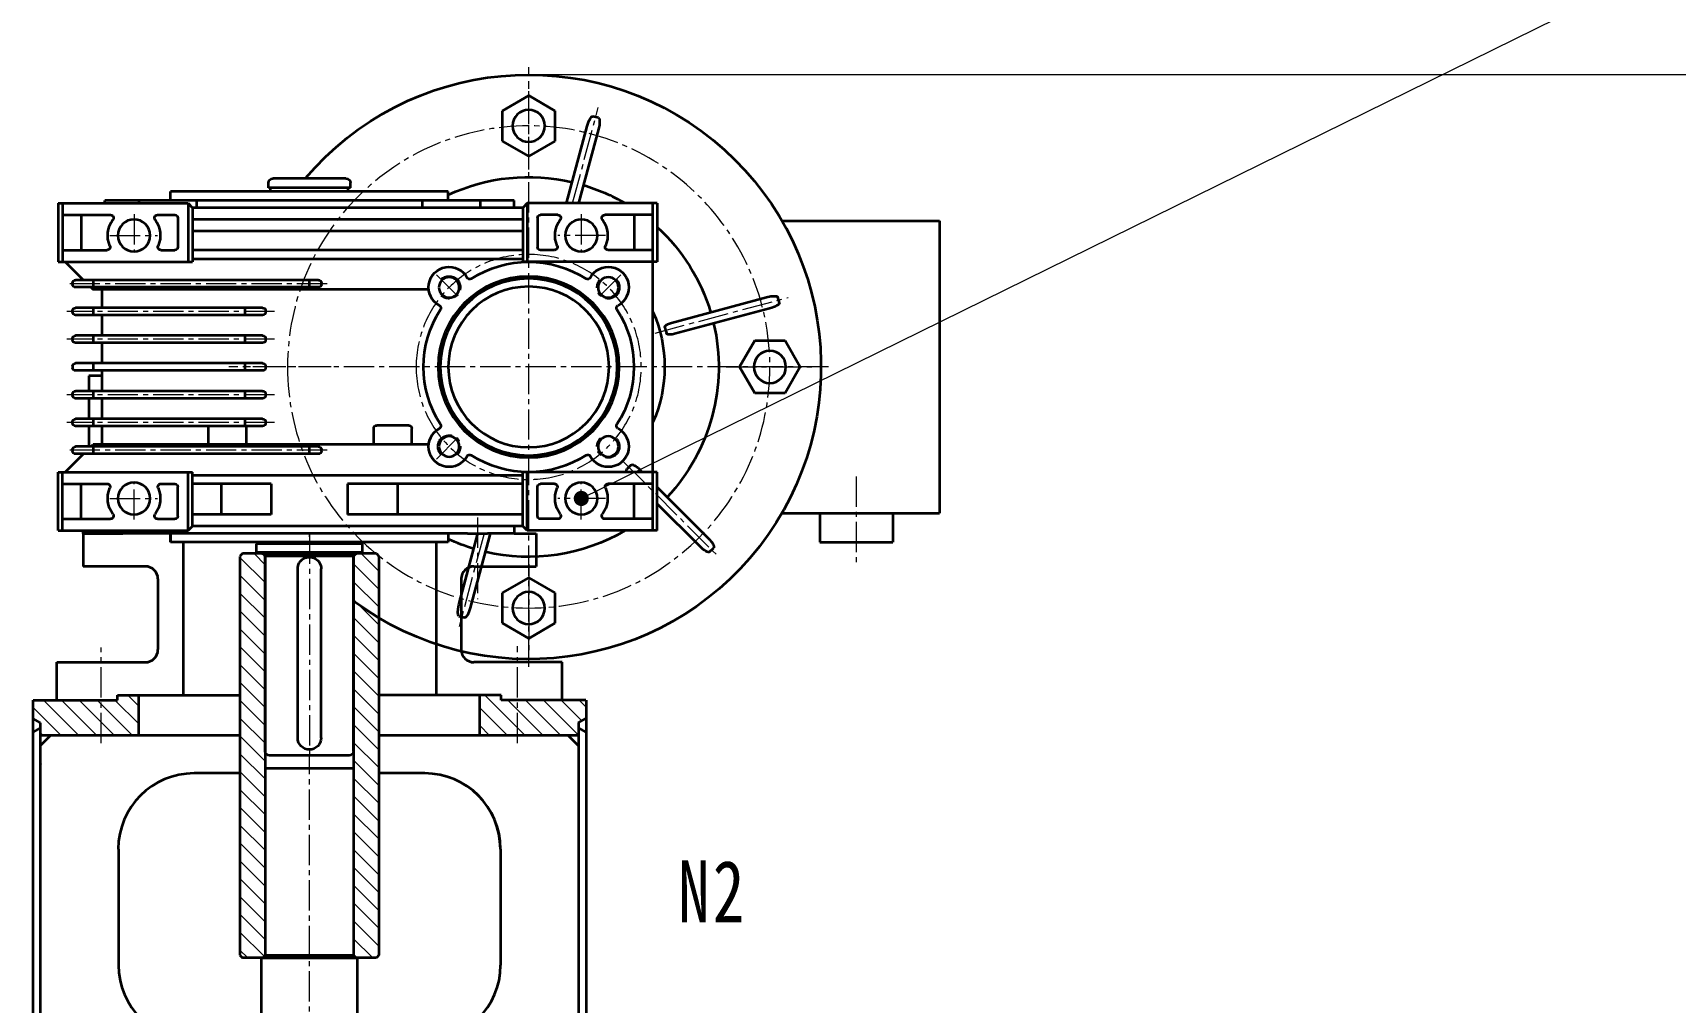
# Model space of a CAD drawing. Header units: millimetres. Extents: x -1782 to 1782, y -2523 to 2523.
# Drawn here: x -676 to -25, y 1662 to 2046 of the extents above; entities that cross this region are included whole.
import ezdxf

# ---------------------------------------------------------------- set-up
doc = ezdxf.new("R2010")
doc.units = ezdxf.units.MM
doc.linetypes.add('点画线', pattern=[18, 12, -2, 2, -2])
doc.layers.get('0').update_dxf_attribs({"lineweight": 35})
for name, color, linetype, lineweight in [('EB0', 7, 'Continuous', 35), ('中心线层', 1, '点画线', 18), ('剖面线层', 4, 'Continuous', 18), ('尺寸线层', 3, 'Continuous', 18), ('粗实线层', 7, 'Continuous', 35), ('细实线层', 4, 'Continuous', 18)]:
    doc.layers.add(name, color=color, linetype=linetype, lineweight=lineweight)
doc.styles.add('标准', font='', dxfattribs={"width": 0.667})
doc.styles.get('标准').set_extended_font_data('宋体')
doc.dimstyles.new('标准', dxfattribs={"dimscale": 6, "dimtxt": 3.5, "dimasz": 4, "dimexe": 2, "dimexo": 0, "dimtad": 1, "dimdsep": 46, "dimtxsty": '标准', "dimblk": '_CAXARROW', "dimcen": 0, "dimdle": 6, "dimazin": 2, "dimtfac": 0.707107, "dimtdec": 3, "dimtmove": 2, "dimatfit": 3, "dimfxl": 1, "dimfrac": 2, "dimtolj": 1, "dimarcsym": 1})
pattern_1 = [(135, (0, 0), (-3.535534, -3.535534), [])]

# ---------------------------------------------------------------- blocks, each defined once
blk = doc.blocks.new('*X9')
at = {"layer": '尺寸线层', "linetype": 'Continuous'}
for points in [[(175.83, 2029.65), (172.83, 2005.65), (178.83, 2005.65)], [(175.83, -559.64), (172.83, -535.64), (178.83, -535.64)]]:
    blk.add_hatch(color=0, dxfattribs=at).paths.add_polyline_path(points, flags=0)
at = {"layer": '尺寸线层', "color": 0, "linetype": 'Continuous'}
for p, q in [((-479.43, 2029.65), (187.83, 2029.65)), ((175.83, -559.64), (175.83, 2029.65)), ((-101.23, -559.64), (187.83, -559.64))]:
    blk.add_line(p, q, dxfattribs=at)
at = {"layer": '尺寸线层', "color": 0, "insert": (161.46, 735.01), "char_height": 21, "width": 123.199, "attachment_point": 5, "rotation": 90, "line_spacing_factor": 1.15057, "style": '标准'}
blk.add_mtext('\\T1.1;～2589', dxfattribs=at)
blk = doc.blocks.new('_CAXARROW')
blk.add_hatch(color=0).paths.add_polyline_path([(0, 0), (-1, 0.125), (-1, -0.125)], flags=0)
blk = doc.blocks.new('1_2')
at = {"layer": 'EB0'}
for p, q in [((0, 107.56), (-10.42, 101.54)), ((10.42, 101.54), (0, 107.56)), ((-27.64, 98.68), (-25.4, 99.28)), ((-10.42, 101.54), (-10.42, 89.51)), ((10.42, 89.51), (10.42, 101.54)), ((-27.64, 94.22), (-19.77, 64.84)), ((-14.98, 64.84), (-23.17, 95.42)), ((-10.42, 89.51), (0, 83.49)), ((0, 83.49), (10.42, 89.51)), ((5.79, 66), (167.89, 66)), ((5.79, 63.11), (5.79, 66)), ((19.22, 66), (19.22, 63.11)), ((31.84, 69.47), (141.84, 69.47)), ((31.84, 66), (31.84, 69.47)), ((42.15, 66), (42.15, 63.11)), ((131.54, 66), (131.54, 63.11)), ((141.84, 66), (141.84, 69.47)), ((154.46, 66), (154.46, 64.84)), ((167.89, 64.84), (167.89, 66)), ((-50.94, 64.84), (-50.94, 41.68)), ((-50.94, 64.84), (0.58, 64.84)), ((-49.21, -64.84), (-49.21, 64.84)), ((-49.21, 60.21), (-30.1, 60.21)), ((-41.8, 60.21), (-41.8, 46.32)), ((-11.57, 60.21), (-4.63, 60.21)), ((-3.47, 59.05), (-3.47, 47.47)), ((0.58, 64.84), (0.58, 41.68)), ((0.58, 64.84), (2.32, 63.11)), ((2.32, 63.11), (133.16, 63.11)), ((2.32, 63.11), (2.32, 41.68)), ((134.9, 64.84), (133.16, 63.11)), ((133.16, 63.11), (133.16, 41.68)), ((186.42, 64.84), (134.9, 64.84)), ((134.9, 64.84), (134.9, 41.68)), ((138.95, 59.05), (138.95, 47.47)), ((147.05, 60.21), (140.11, 60.21)), ((184.69, 60.21), (165.58, 60.21)), ((177.28, 60.21), (177.28, 46.32)), ((184.69, 64.84), (184.69, 41.68)), ((186.42, 64.84), (186.42, 41.68)), ((-162.68, 57.89), (-162.68, -57.89)), ((-100.28, 57.89), (-162.68, 57.89)), ((2.32, 58.47), (133.16, 58.47)), ((2.32, 53.84), (133.16, 53.84)), ((-49.21, 46.32), (-31.45, 46.32)), ((-10.22, 46.32), (-4.63, 46.32)), ((2.32, 46.32), (133.16, 46.32)), ((145.7, 46.32), (140.11, 46.32)), ((184.69, 46.32), (166.93, 46.32)), ((-50.94, 41.68), (2.32, 41.68)), ((133.16, 42.84), (2.32, 42.84)), ((186.42, 41.68), (133.16, 41.68)), ((183.53, 41.68), (176.29, 34.45)), ((82.12, 32.71), (82.12, 33.29)), ((83.28, 34.45), (179.47, 34.45)), ((86.84, 31.55), (86.84, 34.45)), ((172.53, 34.45), (172.53, 31.55)), ((180.63, 33.29), (180.63, 32.71)), ((-99.28, 25.4), (-98.68, 27.64)), ((-56.5, 17.54), (-94.22, 27.64)), ((39.58, 30.68), (172.53, 30.68)), ((83.28, 31.55), (179.47, 31.55)), ((169.05, 30.68), (169.05, 23.45)), ((173.4, 31.55), (172.53, 30.68)), ((-95.42, 23.17), (-57.69, 13.06)), ((104.21, 22.29), (104.21, 21.71)), ((105.37, 23.45), (179.47, 23.45)), ((105.37, 20.55), (179.47, 20.55)), ((112.32, 20.55), (112.32, 23.45)), ((169.05, 20.55), (169.05, 12.45)), ((172.53, 23.45), (172.53, 20.55)), ((180.63, 22.29), (180.63, 21.71)), ((-101.54, 10.42), (-107.56, 0)), ((-89.51, 10.42), (-101.54, 10.42)), ((-83.49, 0), (-89.51, 10.42)), ((104.21, 11.29), (104.21, 10.71)), ((105.37, 12.45), (179.47, 12.45)), ((105.37, 9.55), (179.47, 9.55)), ((112.32, 9.55), (112.32, 12.45)), ((169.05, 9.55), (169.05, 1.45)), ((172.53, 12.45), (172.53, 9.55)), ((180.63, 11.29), (180.63, 10.71)), ((-107.56, 0), (-101.54, -10.42)), ((-89.51, -10.42), (-83.49, 0)), ((104.21, 0.29), (104.21, -0.29)), ((105.37, 1.45), (179.47, 1.45)), ((112.32, -1.45), (112.32, 1.45)), ((172.53, 1.45), (172.53, -1.45)), ((180.63, 0.29), (180.63, -0.29)), ((105.37, -1.45), (179.47, -1.45)), ((169.05, -1.45), (169.05, -9.55)), ((169.05, -3.47), (174.26, -3.47)), ((174.26, -3.47), (174.26, -9.55)), ((-101.54, -10.42), (-89.51, -10.42)), ((104.21, -10.71), (104.21, -11.29)), ((105.37, -9.55), (179.47, -9.55)), ((105.37, -12.45), (179.47, -12.45)), ((112.32, -12.45), (112.32, -9.55)), ((169.05, -12.45), (169.05, -20.55)), ((172.53, -9.55), (172.53, -12.45)), ((174.26, -12.45), (174.26, -20.55)), ((180.63, -10.71), (180.63, -11.29)), ((46.32, -30.68), (46.32, -24.32)), ((47.47, -23.16), (60.21, -23.16)), ((61.37, -30.68), (61.37, -24.03)), ((104.21, -21.71), (104.21, -22.29)), ((105.37, -20.55), (179.47, -20.55)), ((105.37, -23.45), (179.47, -23.45)), ((111.88, -23.45), (111.88, -30.68)), ((112.32, -23.45), (112.32, -20.55)), ((126.94, -23.45), (126.94, -30.68)), ((169.05, -23.45), (169.05, -30.68)), ((172.53, -20.55), (172.53, -23.45)), ((174.26, -23.45), (174.26, -31.55)), ((180.63, -21.71), (180.63, -22.29)), ((39.58, -30.68), (172.53, -30.68)), ((83.28, -31.55), (179.47, -31.55)), ((86.84, -34.45), (86.84, -31.55)), ((173.4, -31.55), (172.53, -30.68)), ((172.53, -31.55), (172.53, -34.45)), ((82.12, -33.29), (82.12, -32.71)), ((83.28, -34.45), (179.47, -34.45)), ((183.53, -41.68), (176.29, -34.45)), ((180.63, -32.71), (180.63, -33.29)), ((-50.94, -64.84), (-50.94, -41.68)), ((-50.94, -41.68), (2.32, -41.68)), ((-43.43, -40.16), (-44.96, -41.68)), ((0.58, -64.84), (0.58, -41.68)), ((2.32, -63.11), (2.32, -41.68)), ((133.16, -42.84), (2.32, -42.84)), ((11.19, -42.96), (8.68, -42.96)), ((186.42, -41.68), (133.16, -41.68)), ((133.16, -63.11), (133.16, -41.68)), ((134.9, -64.84), (134.9, -41.68)), ((184.69, -64.84), (184.69, -41.68)), ((186.42, -64.84), (186.42, -41.68)), ((-50.94, -47.67), (-71.05, -67.77)), ((-49.21, -46.32), (-31.45, -46.32)), ((-41.8, -60.21), (-41.8, -46.32)), ((-10.22, -46.32), (-4.63, -46.32)), ((-3.47, -59.05), (-3.47, -47.47)), ((2.32, -46.32), (71.75, -46.32)), ((51.91, -46.32), (51.91, -58.47)), ((71.75, -46.32), (71.75, -58.47)), ((101.94, -46.32), (133.16, -46.32)), ((101.94, -46.32), (101.94, -58.47)), ((121.77, -46.32), (121.77, -58.47)), ((138.95, -59.05), (138.95, -47.47)), ((145.7, -46.32), (140.11, -46.32)), ((184.69, -46.32), (166.93, -46.32)), ((177.28, -60.21), (177.28, -46.32)), ((-100.28, -57.89), (-162.68, -57.89)), ((-144.22, -57.89), (-144.22, -69.47)), ((-115.27, -57.89), (-115.27, -69.47)), ((-67.77, -71.05), (-50.94, -54.22)), ((2.32, -58.47), (71.75, -58.47)), ((101.94, -58.47), (133.16, -58.47)), ((-50.94, -64.84), (0.58, -64.84)), ((-49.21, -60.21), (-30.1, -60.21)), ((-11.57, -60.21), (-4.63, -60.21)), ((0.58, -64.84), (2.32, -63.11)), ((2.32, -63.11), (133.16, -63.11)), ((5.79, -63.11), (5.79, -66)), ((134.9, -64.84), (133.16, -63.11)), ((186.42, -64.84), (134.9, -64.84)), ((147.05, -60.21), (140.11, -60.21)), ((184.69, -60.21), (165.58, -60.21)), ((176.45, -66), (176.45, -64.84)), ((-115.27, -69.47), (-144.22, -69.47)), ((5.79, -66), (16.33, -66)), ((15.29, -66), (23.17, -95.42)), ((24.2, -66), (16.33, -66)), ((27.64, -94.22), (20.08, -66)), ((24.2, -66), (31.84, -66)), ((31.84, -66), (141.84, -66)), ((31.84, -66), (31.84, -69.47)), ((31.84, -69.47), (141.84, -69.47)), ((66.45, -69.47), (65.87, -70.05)), ((65.87, -70.05), (107.82, -70.05)), ((107.24, -69.47), (107.82, -70.05)), ((141.84, -66), (145.89, -66)), ((141.84, -69.47), (141.84, -66)), ((145.89, -66), (153.1, -66)), ((153.1, -66), (153.7, -66)), ((153.7, -66), (154.85, -66)), ((154.85, -66), (156.08, -66)), ((156.08, -66), (160.71, -66)), ((172.53, -66), (160.71, -66)), ((174.53, -66), (172.53, -66)), ((176.45, -66), (174.53, -66)), ((-71.64, -73.28), (-73.28, -71.64)), ((65.87, -73.39), (66.45, -73.97)), ((107.82, -73.39), (65.87, -73.39)), ((107.82, -73.39), (107.24, -73.97)), ((0, -83.49), (-10.42, -89.51)), ((10.42, -89.51), (0, -83.49)), ((-10.42, -89.51), (-10.42, -101.54)), ((10.42, -101.54), (10.42, -89.51)), ((-10.42, -101.54), (0, -107.56)), ((0, -107.56), (10.42, -101.54)), ((27.64, -98.68), (25.4, -99.28))]:
    blk.add_line(p, q, dxfattribs=at)
at = {"layer": 'EB0', "color": 7, "linetype": 'Continuous', "lineweight": 35}
for p, q in [((70.63, 70.98), (70.63, 72.95)), ((72.37, 74.68), (101.32, 74.68)), ((103.05, 70.98), (103.05, 72.95)), ((70.63, 70.98), (103.05, 70.98)), ((70.63, 69.47), (103.05, 69.47)), ((71.44, 69.47), (71.44, 70.98)), ((102.24, 69.47), (102.24, 70.98)), ((65.87, -73.39), (65.87, -70.05)), ((67.74, -69.47), (105.95, -69.47)), ((107.82, -73.39), (107.82, -70.05)), ((66.45, -73.97), (107.24, -73.97)), ((69.34, -152.24), (69.34, -75.13)), ((104.34, -152.24), (104.34, -75.13)), ((82.21, -147), (82.21, -79.95)), ((91.47, -147), (91.47, -79.95)), ((70.93, -153.97), (102.61, -153.97))]:
    blk.add_line(p, q, dxfattribs=at)
at = {"layer": 'EB0'}
for centre, radius in [((0, 95.53), 6.37), ((-20.84, 52.11), 6.37), ((156.32, 52.11), 6.37), ((0, 0), 35.89), ((0, 0), 35.89), ((-31.52, 31.52), 4.05), ((0, 0), 35.03), ((31.52, 31.52), 4.05), ((0, 0), 31.84), ((-95.53, 0), 6.37), ((-31.52, -31.52), 4.05), ((31.52, -31.52), 4.05), ((-20.84, -52.11), 6.37), ((156.32, -52.11), 6.37), ((0, -95.53), 6.37)]:
    blk.add_circle(centre, radius, dxfattribs=at)
for centre, radius, start, end in [((0, 0), 115.79, 40.16568, 306.78855), ((0, 0), 75.26, 106.76323, 120.51024), ((0, 0), 75.26, 64.971, 103.23677), ((72.37, 72.95), 1.74, 90, 180), ((101.32, 72.95), 1.74, 0, 90), ((-30.1, 59.05), 1.16, 323.12948, 90.00031), ((-11.57, 59.05), 1.16, 90.00023, 216.86944), ((-4.63, 59.05), 1.16, 0, 90), ((140.11, 59.05), 1.16, 90, 180), ((147.05, 59.05), 1.16, 323.13056, 89.99977), ((165.58, 59.05), 1.16, 89.99969, 216.87052), ((0, 0), 75.26, 132.60012, 163.23677), ((-20.84, 52.11), 10.42, 143.13006, 203.57817), ((-20.84, 52.11), 10.42, 336.42182, 36.86987), ((156.32, 52.11), 10.42, 143.13013, 203.57818), ((156.32, 52.11), 10.42, 336.42183, 36.86994), ((-31.45, 47.47), 1.16, 270.00012, 23.57792), ((-10.22, 47.47), 1.16, 156.42168, 270.00006), ((-4.63, 47.47), 1.16, 270, 0), ((140.11, 47.47), 1.16, 180, 270), ((145.7, 47.47), 1.16, 269.99994, 23.57832), ((166.93, 47.47), 1.16, 156.42208, 269.99988), ((-31.52, 31.52), 8.11, 28.27709, 241.72291), ((0, 0), 41.68, 56.95081, 123.04919), ((31.52, 31.52), 8.11, 298.27709, 151.72291), ((-23.36, 35.91), 1.16, 208.27709, 303.04919), ((23.36, 35.91), 1.16, 236.95081, 331.72291), ((83.28, 33.29), 1.16, 90, 180), ((83.28, 32.71), 1.16, 180, 270), ((179.47, 33.29), 1.16, 0, 90), ((179.47, 32.71), 1.16, 270, 360), ((0, 0), 53.84, 156.05209, 203.94791), ((0, 0), 41.68, 146.95081, 213.04919), ((-35.91, 23.36), 1.16, 326.95081, 61.72291), ((35.91, 23.36), 1.16, 118.27709, 213.04919), ((0, 0), 41.68, 326.95081, 33.04919), ((105.37, 22.29), 1.16, 90, 180), ((105.37, 21.71), 1.16, 180, 270), ((179.47, 22.29), 1.16, 0, 90), ((179.47, 21.71), 1.16, 270, 360), ((0, 0), 75.26, 166.76323, 223.23677), ((105.37, 11.29), 1.16, 90, 180), ((105.37, 10.71), 1.16, 180, 270), ((179.47, 11.29), 1.16, 0, 90), ((179.47, 10.71), 1.16, 270, 0), ((105.37, 0.29), 1.16, 90, 180), ((179.47, 0.29), 1.16, 0, 90), ((105.37, -0.29), 1.16, 180, 270), ((179.47, -0.29), 1.16, 270, 360), ((105.37, -10.71), 1.16, 90, 180), ((105.37, -11.29), 1.16, 180, 270), ((179.47, -10.71), 1.16, 0, 90), ((179.47, -11.29), 1.16, 270, 0), ((-31.52, -31.52), 8.11, 118.27709, 331.72291), ((-35.91, -23.36), 1.16, 298.27709, 33.04919), ((31.52, -31.52), 8.11, 208.27709, 61.72291), ((35.91, -23.36), 1.16, 146.95081, 241.72291), ((47.47, -24.32), 1.16, 90, 180), ((60.21, -24.32), 1.16, 0, 90), ((105.37, -21.71), 1.16, 90, 180), ((105.37, -22.29), 1.16, 180, 270), ((179.47, -21.71), 1.16, 0, 90), ((179.47, -22.29), 1.16, 270, 0), ((83.28, -32.71), 1.16, 90, 180), ((179.47, -32.71), 1.16, 0, 90), ((-23.36, -35.91), 1.16, 56.95081, 151.72291), ((0, 0), 41.68, 236.95081, 303.04919), ((23.36, -35.91), 1.16, 28.27709, 123.04919), ((83.28, -33.29), 1.16, 180, 270), ((179.47, -33.29), 1.16, 270, 0), ((-31.45, -47.47), 1.16, 336.42208, 89.99988), ((-20.84, -52.11), 10.42, 156.42183, 216.86994), ((-20.84, -52.11), 10.42, 323.13013, 23.57818), ((-10.22, -47.47), 1.16, 89.99994, 203.57832), ((-4.63, -47.47), 1.16, 360, 90), ((140.11, -47.47), 1.16, 90, 180), ((145.7, -47.47), 1.16, 336.42168, 90.00006), ((156.32, -52.11), 10.42, 156.42182, 216.86987), ((156.32, -52.11), 10.42, 323.13006, 23.57817), ((166.93, -47.47), 1.16, 90.00012, 203.57792), ((0, 0), 75.26, 226.76323, 227.39988), ((-30.1, -59.05), 1.16, 269.99969, 36.87052), ((-11.57, -59.05), 1.16, 143.13056, 269.99977), ((147.05, -59.05), 1.16, 270.00023, 36.86944), ((165.58, -59.05), 1.16, 143.12948, 270.00031), ((0, 0), 75.26, 239.48976, 283.23677), ((-4.63, -59.05), 1.16, 270, 0), ((140.11, -59.05), 1.16, 180, 270), ((0, 0), 75.26, 286.76323, 295.029), ((68.18, -75.13), 1.16, 0, 90), ((105.5, -75.13), 1.16, 90, 180), ((71.08, -152.24), 1.74, 180, 270), ((102.61, -152.24), 1.74, 270, 0)]:
    blk.add_arc(centre, radius, start, end, dxfattribs=at)
at = {"layer": 'EB0', "color": 7, "linetype": 'Continuous', "lineweight": 35}
for centre, start, end in [((86.84, -79.95), 0, 180), ((86.84, -147), 180, 0)]:
    blk.add_arc(centre, 4.63, start, end, dxfattribs=at)
at = {"layer": 'EB0'}
for centre, major_axis, ratio, start_param, end_param in [((-26.52, 94.52), (1.12, -4.17), 0.268483, 3.141593, 4.712389), ((-24.29, 95.12), (-1.12, 4.17), 0.268483, 4.712389, 6.283185), ((-94.52, 26.52), (-4.17, 1.12), 0.268483, 4.712389, 6.283185), ((-95.12, 24.29), (4.17, -1.12), 0.268483, 3.141593, 4.712389), ((-15.84, 4.24), (-38.4, 10.29), 0.910958, 6.251209, 6.315161), ((-11.6, -11.6), (-28.11, -28.11), 0.910958, 6.251209, 6.315161), ((-70.23, -68.59), (-3.05, -3.05), 0.268483, 4.712389, 6.283185), ((-68.59, -70.23), (3.05, 3.05), 0.268483, 3.141593, 4.712389), ((24.29, -95.12), (1.12, -4.17), 0.268483, 4.712389, 6.283185), ((26.52, -94.52), (-1.12, 4.17), 0.268483, 3.141593, 4.712389)]:
    blk.add_ellipse(centre, major_axis=major_axis, ratio=ratio, start_param=start_param, end_param=end_param, dxfattribs=at)
for points, knots in [([(-57.69, 13.06), (-57.43, 12.99), (-57.16, 12.93), (-56.62, 12.85), (-56.34, 12.82), (-55.79, 12.81), (-55.5, 12.83), (-55.09, 12.93), (-54.95, 12.97), (-54.76, 13.09), (-54.69, 13.14), (-54.59, 13.25), (-54.54, 13.33), (-54.52, 13.41)], [0, 0, 0, 0, 254.626849, 254.626849, 509.253699, 509.253699, 763.880548, 763.880548, 891.193973, 891.193973, 954.850685, 954.850685, 1018.507398, 1018.507398, 1018.507398, 1018.507398]), ([(-53.93, 15.65), (-53.9, 15.73), (-53.9, 15.82), (-53.93, 15.97), (-53.97, 16.04), (-54.08, 16.24), (-54.18, 16.35), (-54.38, 16.55), (-54.5, 16.63), (-54.73, 16.79), (-54.85, 16.87), (-55.21, 17.07), (-55.46, 17.18), (-55.97, 17.38), (-56.23, 17.46), (-56.5, 17.54)], [0, 0, 0, 0, 73.28959, 73.28959, 146.57918, 146.57918, 293.158359, 293.158359, 439.737539, 439.737539, 586.316719, 586.316719, 879.475078, 879.475078, 1172.633438, 1172.633438, 1172.633438, 1172.633438]), ([(-40.51, -38.88), (-40.57, -38.81), (-40.65, -38.77), (-40.8, -38.72), (-40.88, -38.71), (-41.1, -38.71), (-41.25, -38.74), (-41.52, -38.82), (-41.65, -38.88), (-41.91, -39), (-42.03, -39.06), (-42.38, -39.28), (-42.61, -39.44), (-43.03, -39.78), (-43.24, -39.96), (-43.43, -40.16)], [0, 0, 0, 0, 46.622177, 46.622177, 93.244354, 93.244354, 186.488708, 186.488708, 279.733062, 279.733062, 372.977416, 372.977416, 559.466123, 559.466123, 745.954831, 745.954831, 745.954831, 745.954831]), ([(-38.89, -41.68), (-38.85, -41.59), (-38.81, -41.48), (-38.74, -41.24), (-38.71, -41.1), (-38.71, -40.87), (-38.72, -40.8), (-38.77, -40.65), (-38.81, -40.57), (-38.88, -40.51)], [0, 0, 0, 0, 122.701194, 122.701194, 283.906015, 283.906015, 364.508425, 364.508425, 445.110835, 445.110835, 445.110835, 445.110835])]:
    blk.add_open_spline(points, degree=3, knots=knots, dxfattribs=at)
at = {"layer": '中心线层'}
for p, q in [((0, -118.79), (0, 118.79)), ((0, 78.19), (0, 112.67)), ((-17.37, 64.84), (-27.55, 102.81)), ((-20.84, 60.5), (-20.84, 45.74)), ((156.32, 60.5), (156.32, 45.74)), ((-30.4, 52.11), (-11.58, 52.11)), ((165.88, 52.11), (147.06, 52.11)), ((-28.14, 28.14), (-36.54, 36.54)), ((28.14, 28.14), (36.54, 36.54)), ((-50.05, 13.41), (-102.81, 27.55)), ((-118.79, 0), (118.79, 0)), ((-78.19, 0), (-112.67, 0)), ((78.19, 0), (112.67, 0)), ((28.14, -28.14), (36.54, -36.54)), ((-20.84, -60.5), (-20.84, -45.74)), ((156.32, -60.5), (156.32, -45.74)), ((-30.4, -52.11), (-11.58, -52.11)), ((165.88, -52.11), (147.06, -52.11)), ((20.26, -59.68), (20.26, -92)), ((17.68, -66), (27.55, -102.81)), ((86.84, -67.3), (86.84, -66)), ((0, -78.19), (0, -112.67))]:
    blk.add_line(p, q, dxfattribs=at)
at = {"layer": '中心线层', "linetype": '点画线', "lineweight": 18}
for p, q in [((79.8, 33), (182.95, 33)), ((100.74, 22), (182.95, 22)), ((100.74, 11), (182.95, 11)), ((100.74, -11), (182.95, -11)), ((100.74, -22), (182.95, -22)), ((-37.46, -37.46), (-74.22, -74.22)), ((79.8, -33), (182.95, -33)), ((-129.74, -43.36), (-129.74, -77.49))]:
    blk.add_line(p, q, dxfattribs=at)
at = {"layer": '中心线层', "color": 1, "linetype": '点画线', "lineweight": 18}
blk.add_line((86.84, -66), (86.84, -153.53), dxfattribs=at)
at = {"layer": '中心线层'}
for radius in [95.53, 44.58]:
    blk.add_circle((0, 0), radius, dxfattribs=at)
for centre, start, end in [((-31.52, 31.52), 135, 42.02226), ((31.52, 31.52), 45, 312.02226), ((-31.52, -31.52), 137.17405, 48.78159), ((31.52, -31.52), 315, 222.02226)]:
    blk.add_arc(centre, 4.63, start, end, dxfattribs=at)
blk = doc.blocks.new('C$E6778EEB6B824729816D1E28E424087D')
at = {"layer": '剖面线层'}
h = blk.add_hatch(dxfattribs=at)
h.set_pattern_fill('无图案', color=256, scale=5, angle=135, style=0, pattern_type=0)
h.set_pattern_definition(pattern_1)
h.paths.add_polyline_path([(-27.55, 230.92), (-27.55, 302.4), (-27.55, 388.92), (-26.55, 389.92), (-18.55, 389.92), (-17.55, 388.92), (-17.55, 230.92), (-18.55, 229.92), (-26.55, 229.92)], flags=0)
h.paths.add_polyline_path([(17.45, 230.92), (17.45, 294.41), (17.45, 388.92), (18.45, 389.92), (26.45, 389.92), (27.45, 388.92), (27.45, 230.92), (26.45, 229.92), (18.45, 229.92)], flags=0)
h = blk.add_hatch(dxfattribs=at)
h.set_pattern_fill('无图案', color=256, scale=5, angle=135, style=0, pattern_type=0)
h.set_pattern_definition(pattern_1)
h.paths.add_polyline_path([(-109.5, 324.74), (-109.5, 324.85), (-109.5, 332), (-82.5, 332), (-82.5, 318), (-102.5, 318), (-106.5, 318), (-106.5, 321), (-106.5, 323)], flags=0)
h.paths.add_polyline_path([(-82.5, 318), (-82.5, 325.88), (-82.5, 332), (-76.05, 332), (-76.05, 334), (-67.5, 334), (-67.5, 318)], flags=0)
h = blk.add_hatch(dxfattribs=at)
h.set_pattern_fill('无图案', color=256, scale=5, angle=135, style=0, pattern_type=0)
h.set_pattern_definition(pattern_1)
h.paths.add_polyline_path([(109.4, 324.74), (109.4, 324.85), (109.4, 332), (82.4, 332), (82.4, 318), (102.4, 318), (106.4, 318), (106.4, 321), (106.4, 323)], flags=0)
h.paths.add_polyline_path([(82.4, 318), (82.4, 325.88), (82.4, 332), (75.95, 332), (75.95, 334), (67.4, 334), (67.4, 318)], flags=0)
for p, q in [((-26.55, 390.03), (-27.55, 389.03)), ((-27.55, 388.92), (-27.55, 230.92)), ((26.45, 390.03), (-26.55, 390.03)), ((-18.55, 390.03), (-17.55, 389.03)), ((-0.05, 389.03), (-17.55, 389.03)), ((-17.55, 388.92), (-17.55, 230.92)), ((17.45, 389.03), (-0.05, 389.03)), ((18.45, 390.03), (17.45, 389.03)), ((17.45, 388.92), (17.45, 230.92)), ((26.45, 390.03), (27.45, 389.03)), ((27.45, 388.92), (27.45, 230.92)), ((-27.55, 230.92), (-26.55, 229.92)), ((26.45, 229.92), (-26.55, 229.92)), ((-17.55, 230.92), (-18.55, 229.92)), ((-17.55, 230.92), (-0.05, 230.92)), ((-0.05, 230.92), (17.45, 230.92)), ((17.45, 230.92), (18.45, 229.92)), ((27.45, 230.92), (26.45, 229.92))]:
    blk.add_line(p, q)
at = {"layer": '中心线层'}
for p, q in [((-82.6, 315), (-82.6, 352.88)), ((82.4, 315), (82.4, 353.38))]:
    blk.add_line(p, q, dxfattribs=at)
at = {"layer": '剖面线层'}
for p, q in [((-29.93, 317.74), (-30.08, 318)), ((-106.13, 306.75), (-106.5, 307.38)), ((-106.5, 306.11), (-106.13, 306.75))]:
    blk.add_line(p, q, dxfattribs=at)
at = {"layer": '粗实线层'}
for p, q in [((-0.05, 398), (-89.66, 398)), ((-89.66, 398), (-89.66, 385)), ((-55.05, 398), (-55.05, 394.53)), ((81.01, 398), (89.71, 398)), ((89.71, 398), (89.71, 385)), ((-50.05, 394.53), (-55.05, 394.53)), ((-50.05, 394.53), (-50.05, 334)), ((50.1, 394.53), (50.1, 334)), ((-65.05, 385), (-89.66, 385)), ((65.1, 385), (89.71, 385)), ((-60.05, 380), (-60.05, 352)), ((60.1, 380), (60.1, 352)), ((-100.05, 347), (-65.05, 347)), ((-100.05, 332), (-100.05, 347)), ((100.1, 347), (65.1, 347)), ((100.1, 332), (100.1, 347)), ((-109.5, 2), (-109.5, 332)), ((-109.5, 332), (-76.05, 332)), ((-76.05, 332), (-76.05, 334)), ((-76.05, 334), (-27.55, 334)), ((-67.6, 318), (-67.6, 334)), ((75.95, 334), (27.45, 334)), ((67.4, 318), (67.4, 334)), ((75.95, 332), (75.95, 334)), ((109.4, 332), (75.95, 332)), ((109.5, 332), (109.5, 2)), ((-106.6, 323), (-109.6, 324.74)), ((-106.6, 321), (-109.6, 319.27)), ((-106.5, 11), (-106.5, 323)), ((106.4, 323), (109.4, 324.74)), ((106.4, 321), (109.4, 319.27)), ((106.5, 323), (106.5, 11)), ((-106.6, 314), (-102.6, 318)), ((-27.55, 318), (-106.6, 318)), ((106.4, 318), (27.45, 318)), ((106.4, 314), (102.4, 318)), ((-27.55, 303), (-45.76, 303)), ((17.45, 304.92), (-17.55, 304.92)), ((45.57, 303), (27.45, 303)), ((-75.66, 273), (-75.66, 227)), ((75.57, 273), (75.57, 227)), ((75.66, 273), (75.66, 227)), ((-19.05, 201.25), (-19.05, 229.92)), ((-19.05, 229.92), (18.95, 229.92)), ((18.95, 201.25), (18.95, 229.92))]:
    blk.add_line(p, q, dxfattribs=at)
for centre, radius, start, end in [((-65.05, 380), 5, 0, 90), ((65.1, 380), 5, 90, 180), ((-65.05, 352), 5, 270, 0), ((65.1, 352), 5, 180, 270), ((-45.76, 273), 30, 90, 180), ((45.57, 273), 30, 0, 90), ((45.66, 273), 30, 0, 90), ((-45.66, 227), 30, 180, 270), ((45.66, 227), 30, 270, 360)]:
    blk.add_arc(centre, radius, start, end, dxfattribs=at)
at = {"layer": '粗实线层', "xscale": -1, "rotation": 1.450332934747364e-11}
blk.add_blockref('1_2', (86.79, 464), dxfattribs=at)
blk = doc.blocks.new('*X68')
at = {"layer": '细实线层', "lineweight": 18}
h = blk.add_hatch(color=0, dxfattribs=at)
edge = h.paths.add_edge_path(flags=0)
edge.add_arc((0, 0), 3, 0, 360)
at = {"layer": '细实线层', "color": 0}
blk.add_line((0, 0), (744.88, 366.81), dxfattribs=at)

msp = doc.modelspace()

# ---------------------------------------------------------------- linework, layer by layer
at = {"layer": '中心线层'}
msp.add_line((-566.233, -209.637), (-566.233, 1759.889), dxfattribs=at)

# ---------------------------------------------------------------- texts
at = {"layer": '尺寸线层', "insert": (-420.273, 1718.205), "char_height": 24.5, "width": 83.34522, "attachment_point": 1, "line_spacing_factor": 1.15057, "style": '标准'}
msp.add_mtext('\\T1.1;{\\W0.75;N2}', dxfattribs=at)

# ---------------------------------------------------------------- dimensions: what is measured, and where the dimension line sits
at = {"layer": '尺寸线层'}
dim = msp.add_linear_dim(base=(175.826, 2029.65), p1=(-101.233, -559.637), p2=(-479.435, 2029.65), angle=90, text='～2589', dimstyle='标准', override={"dimsah": 1, "dimtfac": 1, "dimtfill": 1, "dimtzin": 8}, dxfattribs=at)
dim.commit()
dim.dimension.update_dxf_attribs({"geometry": '*X9', "text_midpoint": (175.826, 735.006)})

# ---------------------------------------------------------------- next in the draw order: block references
msp.add_blockref('C$E6778EEB6B824729816D1E28E424087D', (-566.233, 1449.75))

# ---------------------------------------------------------------- next in the draw order: block references
at = {"layer": '细实线层'}
msp.add_blockref('*X68', (-458.603, 1861.649), dxfattribs=at)

doc.saveas('drawing.dxf')
